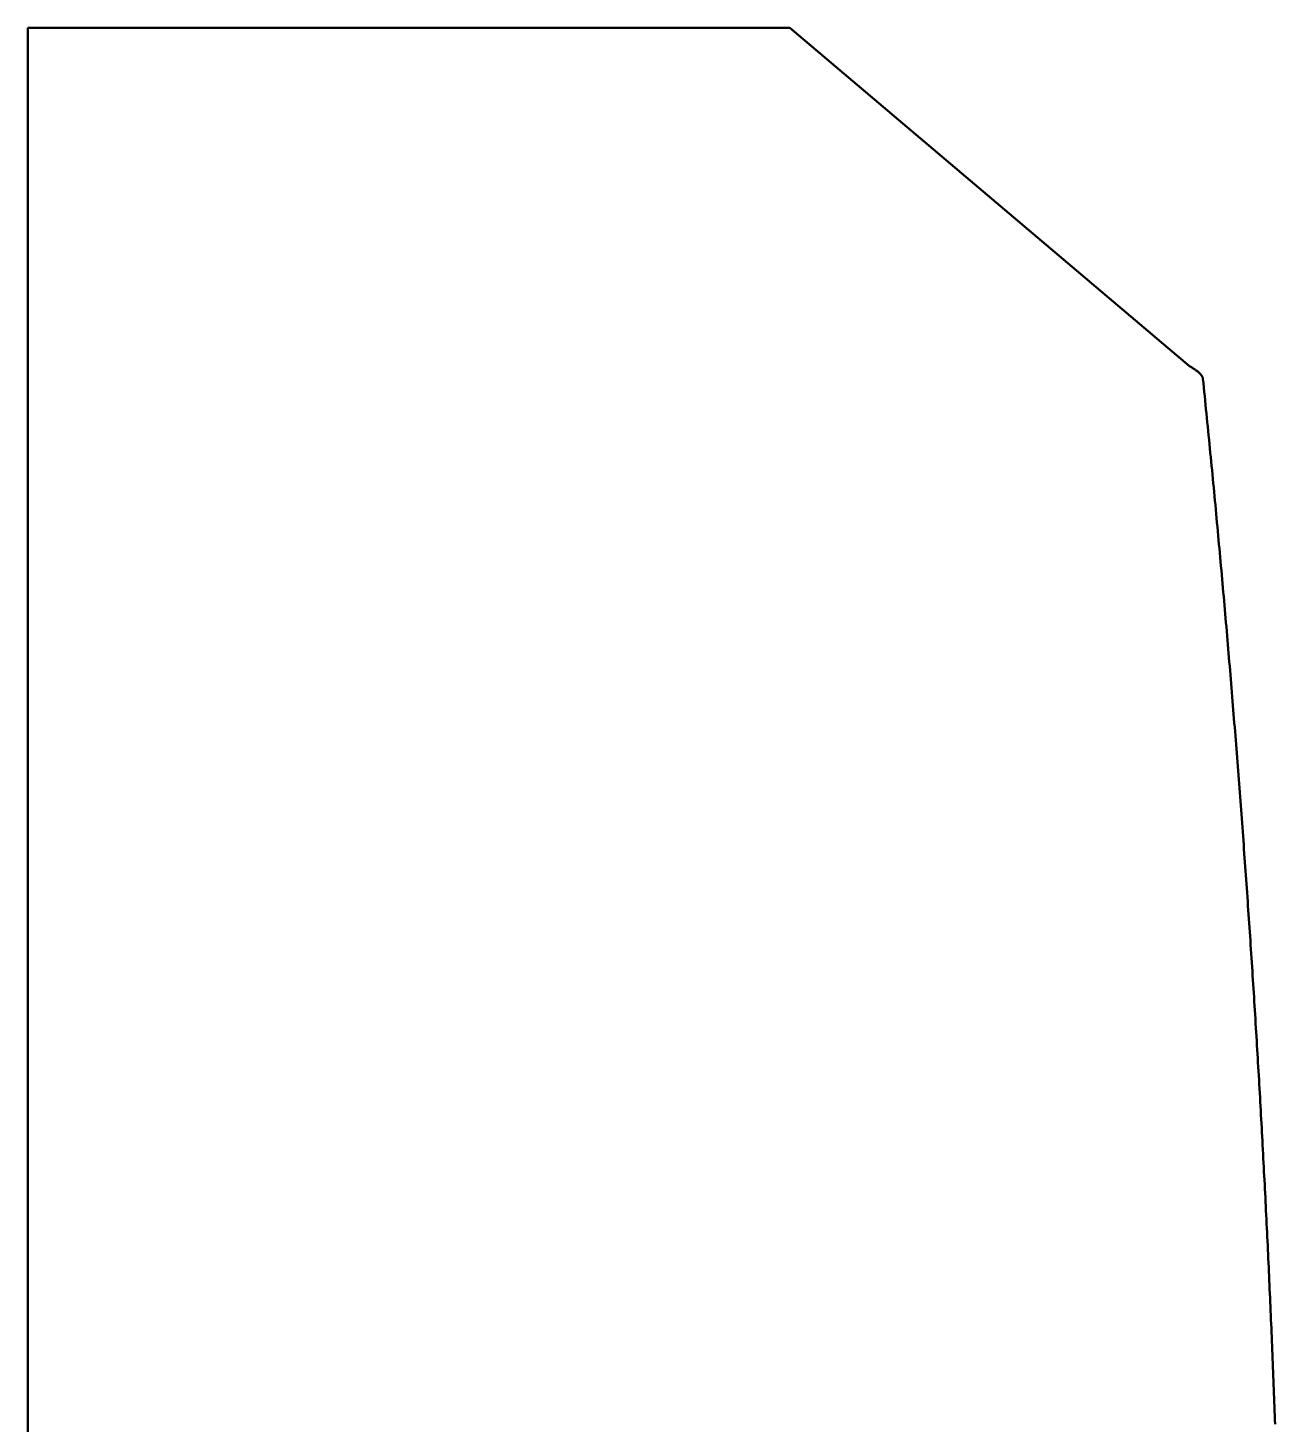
# Model space of a CAD drawing. Header units: millimetres. Extents: x 25 to 605, y 0 to 1818.
# Drawn here: x 25 to 604, y 1170 to 1818 of the extents above; entities that cross this region are included whole.
import ezdxf

# ---------------------------------------------------------------- set-up
doc = ezdxf.new("R2010")
doc.units = ezdxf.units.MM
doc.layers.add('IV_OUTER_PROFILE', color=7, linetype='Continuous', lineweight=50)

msp = doc.modelspace()

# ---------------------------------------------------------------- linework, layer by layer
at = {"layer": 'IV_OUTER_PROFILE'}
for p, q in [((24.79, 1817.77), (378.03, 1817.77)), ((24.79, 0), (24.79, 1817.77)), ((378.03, 1817.77), (378.49, 1817.77)), ((378.49, 1817.77), (564.02, 1660.77))]:
    msp.add_line(p, q, dxfattribs=at)
for centre, radius, start, end in [((511.65, 1575.02), 100.47, 57.7954, 58.58698), ((537.33, 1616.22), 51.92, 56.06585, 57.54049), ((548.16, 1632.58), 32.31, 54.67181, 55.80982), ((552.1, 1638.22), 25.43, 53.16956, 54.56756), ((555.28, 1642.54), 20.07, 51.33884, 53.04292), ((557.91, 1645.89), 15.8, 49.11275, 51.18291), ((560.12, 1648.51), 12.38, 46.40461, 48.91873), ((561.99, 1650.53), 9.63, 43.10303, 46.16154), ((563.58, 1652.07), 7.41, 39.07398, 42.82118), ((564.61, 1652.94), 6.06, 34.48455, 38.79322), ((565.53, 1653.61), 4.92, 29.14725, 34.15192), ((566.3, 1654.07), 4.03, 23.00075, 28.7826), ((566.9, 1654.35), 3.37, 16.0249, 22.62756), ((567.35, 1654.49), 2.9, 8.29206, 15.6844), ((-6820.05, 899.55), 7428.76, 5.710515, 5.83593), ((-6814.38, 900.12), 7423.07, 5.585, 5.710483), ((-6808.83, 900.67), 7417.49, 5.459417, 5.584968), ((-6803.38, 901.2), 7412.02, 5.333768, 5.459386), ((-6798.04, 901.7), 7406.66, 5.208055, 5.333738), ((-6792.81, 902.18), 7401.4, 5.082279, 5.208026), ((-6787.69, 902.64), 7396.26, 4.95644, 5.08225), ((-6782.67, 903.08), 7391.23, 4.83054, 4.956411), ((-6777.77, 903.5), 7386.3, 4.70458, 4.830512), ((-6772.97, 903.89), 7381.48, 4.578561, 4.704552), ((-6768.28, 904.27), 7376.78, 4.452485, 4.578534), ((-6763.69, 904.63), 7372.18, 4.326352, 4.452459), ((-6759.22, 904.98), 7367.69, 4.200164, 4.326326), ((-6754.85, 905.3), 7363.31, 4.073922, 4.200139), ((-6750.59, 905.61), 7359.04, 3.947627, 4.073898), ((-6746.44, 905.9), 7354.88, 3.821281, 3.947603), ((-6742.39, 906.17), 7350.82, 3.694884, 3.821258), ((-6738.45, 906.43), 7346.88, 3.568438, 3.694861), ((-6734.63, 906.67), 7343.04, 3.441944, 3.568416), ((-6730.91, 906.89), 7339.32, 3.315403, 3.441922), ((-6727.29, 907.11), 7335.7, 3.188816, 3.315382), ((-6723.79, 907.3), 7332.19, 3.062185, 3.188796), ((-6720.39, 907.49), 7328.78, 2.935511, 3.062165), ((-6717.1, 907.66), 7325.49, 2.808795, 2.935492), ((-6713.92, 907.82), 7322.31, 2.682038, 2.808776), ((-6710.85, 907.96), 7319.23, 2.555241, 2.68202), ((-6707.88, 908.1), 7316.26, 2.428407, 2.555224), ((-6705.03, 908.22), 7313.4, 2.301535, 2.42839), ((-6702.28, 908.33), 7310.65, 2.174627, 2.301519), ((-6699.64, 908.44), 7308.01, 2.047685, 2.174612)]:
    msp.add_arc(centre, radius, start, end, dxfattribs=at)

doc.saveas('drawing.dxf')
